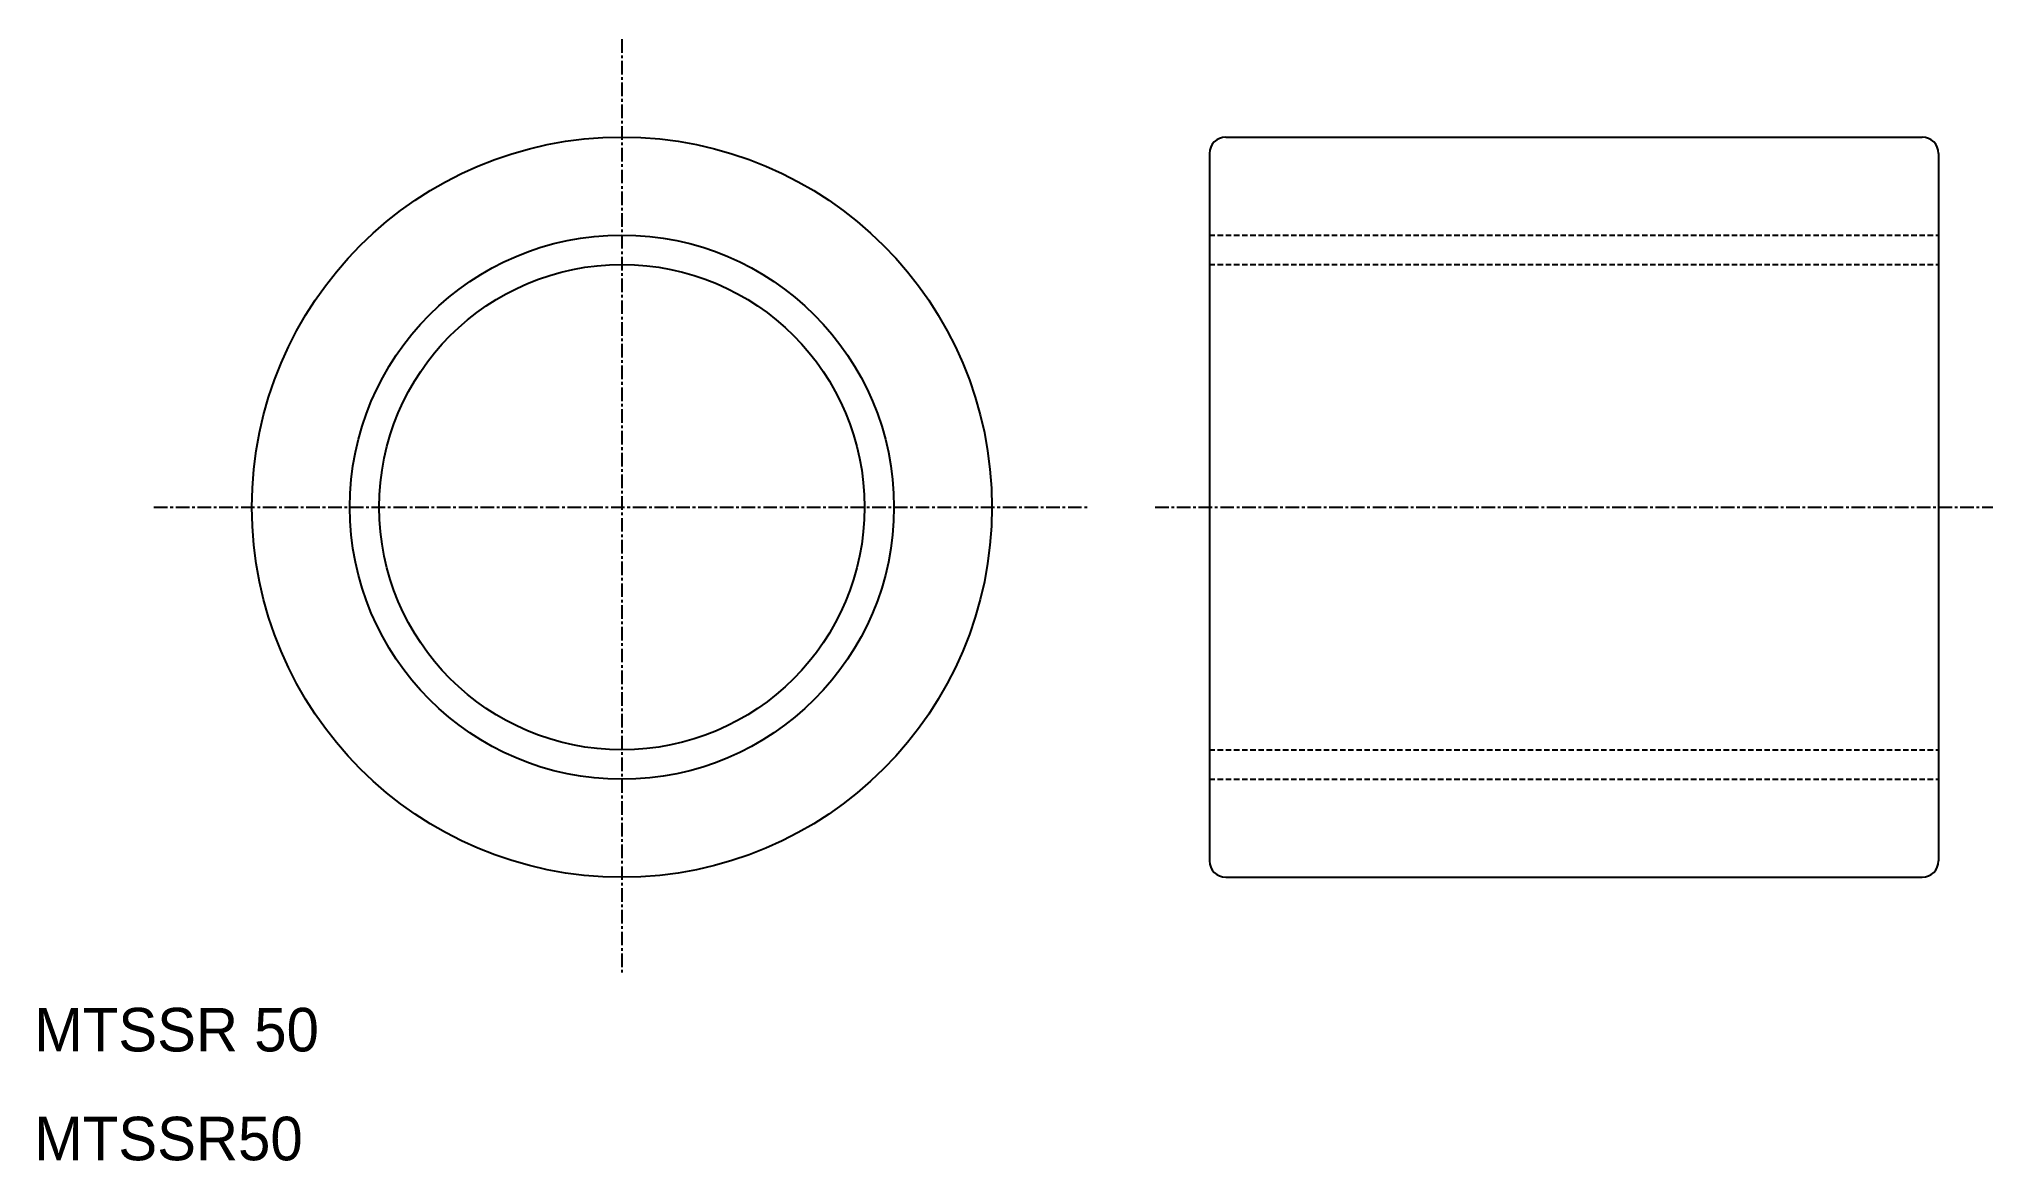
# Model space of a CAD drawing. Extents: x 10 to 190, y 10 to 113.
import ezdxf

# ---------------------------------------------------------------- set-up
doc = ezdxf.new("R2010")
doc.units = 0
doc.linetypes.add('CENTER', pattern=[2, 1.25, -0.25, 0.25, -0.25])
doc.linetypes.add('DASHED', pattern=[0.75, 0.5, -0.25])
doc.layers.get('0').update_dxf_attribs({"linetype": 'CONTINUOUS'})
doc.layers.add('CENTER', color=1, linetype='CENTER')

msp = doc.modelspace()

# ---------------------------------------------------------------- linework, layer by layer
at = {"color": 7, "linetype": 'CONTINUOUS'}
for p, q in [((117.9999, 102.5), (117.9999, 37.5)), ((119.4999, 104), (183.4999, 104)), ((184.9999, 102.5), (184.9999, 37.5)), ((119.4999, 36), (183.4999, 36))]:
    msp.add_line(p, q, dxfattribs=at)
at = {"color": 3, "linetype": 'DASHED'}
for p, q in [((117.9999, 95), (184.9999, 95)), ((117.9999, 92.3), (184.9999, 92.3)), ((117.9999, 87), (117.9999, 87.0001)), ((117.9999, 70), (118, 70)), ((117.9999, 47.7), (184.9999, 47.7)), ((117.9999, 45), (184.9999, 45))]:
    msp.add_line(p, q, dxfattribs=at)
at = {"color": 7, "linetype": 'CONTINUOUS'}
for radius in [34, 22.3]:
    msp.add_circle((64, 70), radius, dxfattribs=at)
at = {"color": 3, "linetype": 'CONTINUOUS'}
msp.add_circle((64, 70), 25, dxfattribs=at)
at = {"color": 7, "linetype": 'CONTINUOUS'}
for centre, start, end in [((119.4999, 102.5), 90, 180), ((183.4999, 102.5), 0, 90), ((119.4999, 37.5), 180, 270), ((183.4999, 37.5), 270, 0)]:
    msp.add_arc(centre, 1.5, start, end, dxfattribs=at)
at = {"layer": 'CENTER', "color": 1, "linetype": 'CENTER'}
for p, q in [((64, 113), (64, 27)), ((21, 70), (107, 70)), ((112.9999, 70), (189.9999, 70))]:
    msp.add_line(p, q, dxfattribs=at)

# ---------------------------------------------------------------- texts
at = {"color": 7, "linetype": 'CONTINUOUS'}
for s, p in [('MTSSR 50', (10, 20)), ('MTSSR50', (10, 10))]:
    msp.add_text(s, height=4, dxfattribs=at).set_placement(p)

doc.saveas('drawing.dxf')
